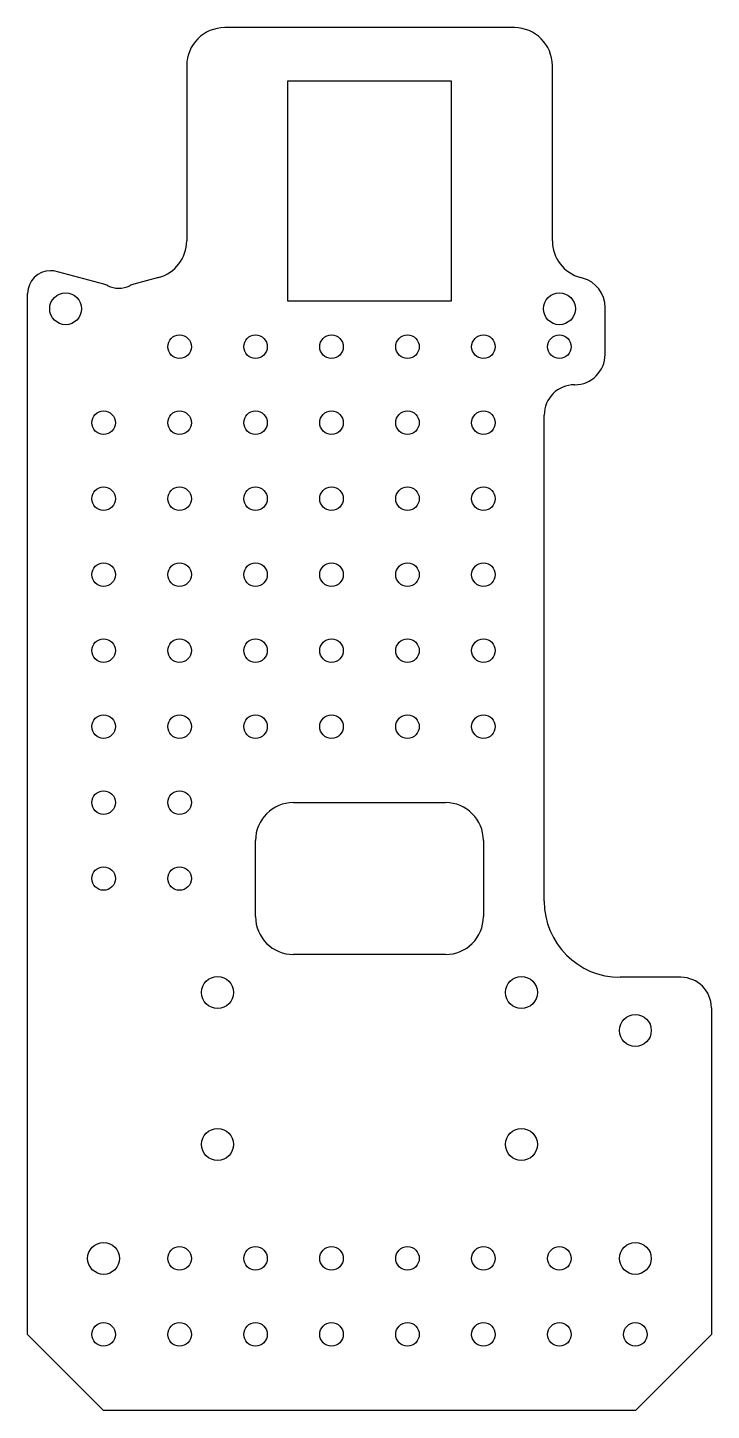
# Model space of a CAD drawing. Header units: millimetres. Extents: x 59 to 149, y 58 to 240.
import ezdxf

# ---------------------------------------------------------------- set-up
doc = ezdxf.new("R2010")
doc.units = ezdxf.units.MM
doc.layers.add('011.2-PLAQUE_TRO', color=7, linetype='Continuous')
doc.layers.add('Défaut', color=7, linetype='Continuous')

# ---------------------------------------------------------------- blocks, each defined once
blk = doc.blocks.new('SE')
at = {"layer": '011.2-PLAQUE_TRO', "color": 7, "linetype": 'Continuous'}
for p, q in [((123.56, 239.52), (85.43, 239.52)), ((80.43, 234.52), (80.43, 211.46)), ((128.56, 211.46), (128.56, 234.52)), ((93.74, 203.52), (93.74, 232.52)), ((93.74, 232.52), (115.24, 232.52)), ((115.24, 232.52), (115.24, 203.52)), ((62.96, 207.52), (62.49, 207.52)), ((69.51, 205.75), (62.96, 207.52)), ((76.73, 206.63), (73.47, 205.75)), ((132.55, 206.55), (132.26, 206.63)), ((59.49, 67.52), (59.49, 204.52)), ((115.24, 203.52), (93.74, 203.52)), ((135.51, 196.52), (135.51, 202.69)), ((131.49, 192.52), (131.51, 192.52)), ((127.49, 124.52), (127.49, 188.52)), ((94.49, 137.52), (114.49, 137.52)), ((89.49, 122.52), (89.49, 132.52)), ((119.49, 132.52), (119.49, 122.52)), ((114.49, 117.52), (94.49, 117.52)), ((145.49, 114.52), (137.49, 114.52)), ((149.49, 110.52), (149.49, 67.52)), ((59.49, 67.52), (69.49, 57.52)), ((139.49, 57.52), (149.49, 67.52)), ((139.49, 57.52), (69.49, 57.52))]:
    blk.add_line(p, q, dxfattribs=at)
for centre, radius in [((64.49, 202.52), 2.1), ((129.49, 202.52), 2.1), ((79.49, 197.52), 1.55), ((89.49, 197.52), 1.55), ((99.49, 197.52), 1.55), ((109.49, 197.52), 1.55), ((119.49, 197.52), 1.55), ((129.49, 197.52), 1.55), ((69.49, 187.52), 1.55), ((79.49, 187.52), 1.55), ((89.49, 187.52), 1.55), ((99.49, 187.52), 1.55), ((109.49, 187.52), 1.55), ((119.49, 187.52), 1.55), ((69.49, 177.52), 1.55), ((79.49, 177.52), 1.55), ((89.49, 177.52), 1.55), ((99.49, 177.52), 1.55), ((109.49, 177.52), 1.55), ((119.49, 177.52), 1.55), ((69.49, 167.52), 1.55), ((79.49, 167.52), 1.55), ((89.49, 167.52), 1.55), ((99.49, 167.52), 1.55), ((109.49, 167.52), 1.55), ((119.49, 167.52), 1.55), ((69.49, 157.52), 1.55), ((79.49, 157.52), 1.55), ((89.49, 157.52), 1.55), ((99.49, 157.52), 1.55), ((109.49, 157.52), 1.55), ((119.49, 157.52), 1.55), ((69.49, 147.52), 1.55), ((79.49, 147.52), 1.55), ((89.49, 147.52), 1.55), ((99.49, 147.52), 1.55), ((109.49, 147.52), 1.55), ((119.49, 147.52), 1.55), ((69.49, 137.52), 1.55), ((79.49, 137.52), 1.55), ((69.49, 127.52), 1.55), ((79.49, 127.52), 1.55), ((84.49, 112.52), 2.1), ((124.49, 112.52), 2.1), ((139.49, 107.52), 2.1), ((84.49, 92.52), 2.1), ((124.49, 92.52), 2.1), ((69.49, 77.52), 2.1), ((79.49, 77.52), 1.55), ((89.49, 77.52), 1.55), ((99.49, 77.52), 1.55), ((109.49, 77.52), 1.55), ((119.49, 77.52), 1.55), ((129.49, 77.52), 1.55), ((139.49, 77.52), 2.1), ((69.49, 67.52), 1.55), ((79.49, 67.52), 1.55), ((89.49, 67.52), 1.55), ((99.49, 67.52), 1.55), ((109.49, 67.52), 1.55), ((119.49, 67.52), 1.55), ((129.49, 67.52), 1.55), ((139.49, 67.52), 1.55)]:
    blk.add_circle(centre, radius, dxfattribs=at)
for centre, radius, start, end in [((85.43, 234.52), 5, 90, 180), ((123.56, 234.52), 5, 0, 90), ((75.43, 211.46), 5, 285.0983, 0), ((133.56, 211.46), 5, 180, 254.9017), ((62.49, 204.52), 3, 90, 180), ((68.73, 202.86), 3, 63.9872, 74.9017), ((74.26, 202.86), 3, 105.0983, 116.0128), ((131.51, 202.69), 4, 0, 74.9017), ((71.49, 208.52), 3.3, 243.9872, 296.0128), ((131.51, 196.52), 4, 270, 0), ((131.49, 188.52), 4, 90, 180), ((94.49, 132.52), 5, 90, 180), ((114.49, 132.52), 5, 0, 90), ((137.49, 124.52), 10, 180, 270), ((94.49, 122.52), 5, 180, 270), ((114.49, 122.52), 5, 270, 0), ((145.49, 110.52), 4, 0, 90)]:
    blk.add_arc(centre, radius, start, end, dxfattribs=at)

msp = doc.modelspace()

# ---------------------------------------------------------------- block references
at = {"layer": 'Défaut'}
msp.add_blockref('SE', (0, 0), dxfattribs=at)

doc.saveas('drawing.dxf')
